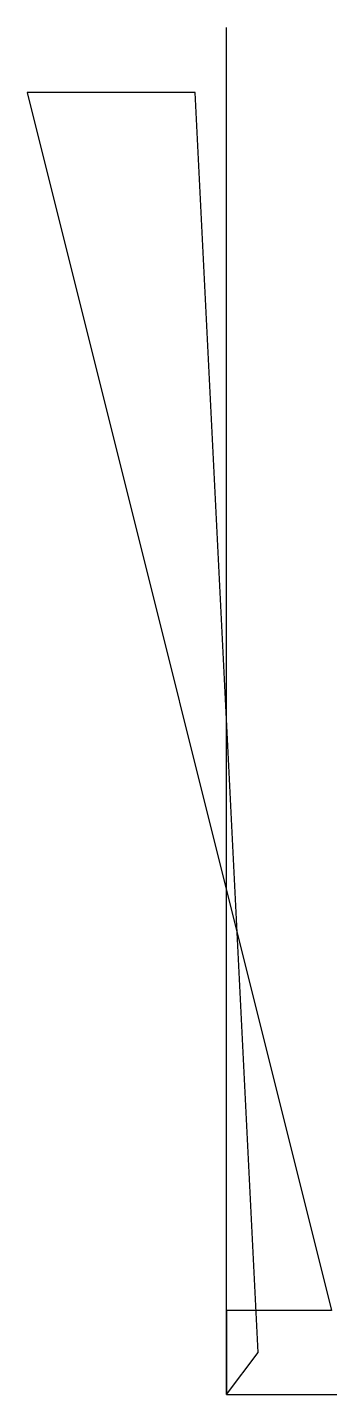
# Model space of a CAD drawing. Header units: metres. Extents: x -0.95 to 0.53, y 0 to 6.51.
import ezdxf

# ---------------------------------------------------------------- set-up
doc = ezdxf.new("R2010")
doc.units = ezdxf.units.M
doc.layers.add('_AXIS', color=8, linetype='Continuous')

msp = doc.modelspace()

# ---------------------------------------------------------------- linework, layer by layer
msp.add_lwpolyline([(0, 0), (0.15, 0.2), (-0.15, 6.2), (-0.95, 6.2), (0.5, 0.4), (0, 0.4)], close=True)
at = {"layer": '_AXIS'}
for q in [(0, 6.51), (0.525, 0)]:
    msp.add_line((0, 0), q, dxfattribs=at)

doc.saveas('drawing.dxf')
